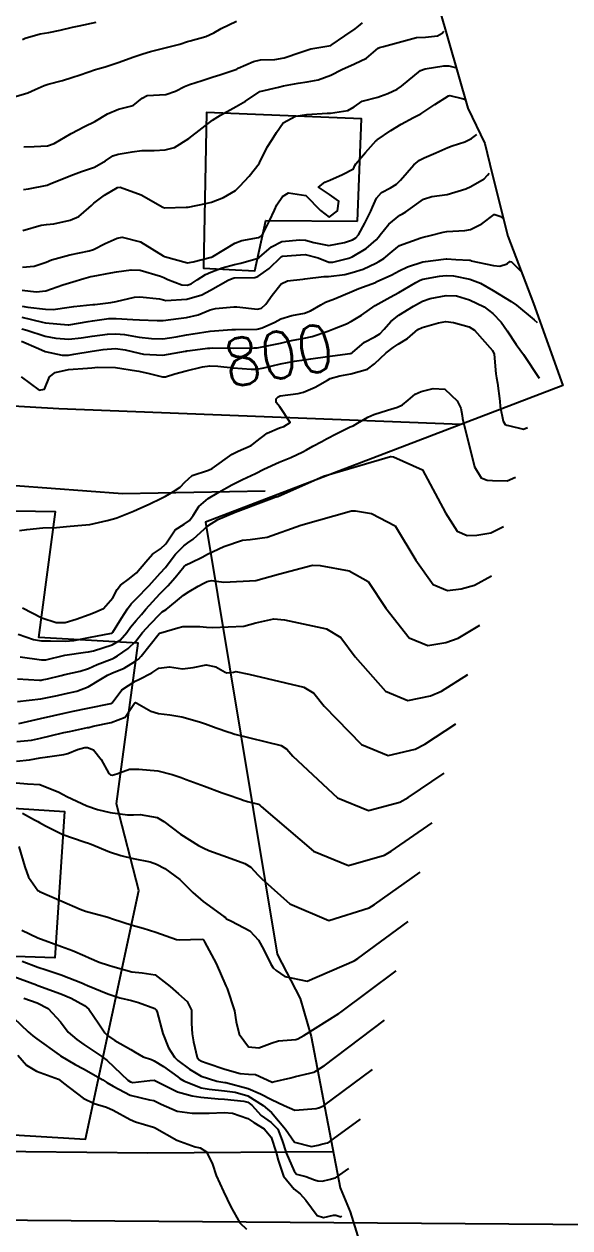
# Model space of a CAD drawing. Header units: metres. Extents: x 307586 to 320046, y 7427249 to 7434250.
# Drawn here: x 319606.1 to 319652.5, y 7428859.9 to 7428962.1 of the extents above; entities that cross this region are included whole.
import ezdxf
from ezdxf.enums import TextEntityAlignment as Align

# ---------------------------------------------------------------- set-up
doc = ezdxf.new("R2010")
doc.units = ezdxf.units.M
doc.header["$MEASUREMENT"] = 0
doc.linetypes.add('CONTINUO', pattern=[0])
for name, color, linetype in [('Area', 45, 'Continuous'), ('Cotas', 45, 'Continuous'), ('Curvas de Nivel 1m', 11, 'Continuous'), ('Curvas de Nivel 5m', 15, 'Continuous'), ('Edificações', 30, 'Continuous'), ('TEXTO', 45, 'Continuous'), ('Vias Primárias', 230, 'Continuous')]:
    doc.layers.add(name, color=color, linetype=linetype)
doc.styles.add('Style-STANDARD', font='STANDARD.shx')

msp = doc.modelspace()

# ---------------------------------------------------------------- linework, layer by layer
at = {"layer": 'Area'}
msp.add_polyline3d([(319639.71, 7428969.25, 795.63), (319643.79, 7428954.93, 794.53), (319645.25, 7428951.94, 795.62), (319645.87, 7428949.35, 795.94), (319647.21, 7428944.07, 797.71), (319649.37, 7428938.35, 800.79), (319651.88, 7428931.37, 801.11), (319621.51, 7428919.78, 0.04), (319627.61, 7428883.1, 812.03), (319629.57, 7428879.35, 812.41), (319630.5, 7428876.12, 812.9), (319632.97, 7428863.26, 817.64), (319633.82, 7428861.23, 817.72), (319634.58, 7428858.76, 818.19)], dxfattribs=at)
at = {"layer": 'Curvas de Nivel 1m', "flags": 128}
for points, elevation in [([(319605.97, 7428960.77), (319606.21, 7428960.87), (319607.49, 7428961.24), (319608.22, 7428961.36), (319609.17, 7428961.54), (319610.22, 7428961.79), (319610.79, 7428961.91), (319612.23, 7428962.22)], 789), ([(319606.1, 7428951.65), (319606.96, 7428951.66), (319608.1, 7428951.72), (319608.68, 7428951.93), (319609.64, 7428952.49), (319610.12, 7428952.78), (319611.23, 7428953.36), (319612.13, 7428953.8), (319613.19, 7428954.44), (319614.14, 7428954.83), (319615.39, 7428955.16), (319616.15, 7428955.78), (319616.56, 7428956), (319618.15, 7428956.09), (319618.97, 7428956.38), (319619.75, 7428956.78), (319620.16, 7428956.93), (319621.23, 7428957.29), (319622.17, 7428957.58), (319622.75, 7428957.75), (319624.18, 7428958.25), (319624.22, 7428958.27), (319624.31, 7428958.31), (319625.59, 7428958.9), (319626.19, 7428959.02), (319627.4, 7428959.07), (319628.19, 7428959.2), (319629.61, 7428959.67), (319630.2, 7428959.88), (319630.48, 7428959.96), (319632, 7428960.22), (319632.17, 7428960.25), (319632.2, 7428960.27), (319633.35, 7428961.07), (319634.22, 7428961.66), (319634.52, 7428961.9), (319634.86, 7428962.18)], 791), ([(319606.06, 7428948.03), (319606.49, 7428948.09), (319608.06, 7428948.4), (319608.14, 7428948.43), (319608.34, 7428948.51), (319610.07, 7428949.21), (319611, 7428949.54), (319612.08, 7428949.91), (319613.04, 7428950.45), (319613.65, 7428950.87), (319614.09, 7428951.03), (319615.28, 7428951.23), (319616.1, 7428951.32), (319617.17, 7428951.32), (319618.1, 7428951.38), (319618.9, 7428951.58), (319620.11, 7428952.36), (319621.24, 7428953.23), (319622.13, 7428953.91), (319622.79, 7428954.33), (319624.14, 7428955.06), (319624.92, 7428955.53), (319626.05, 7428956.29), (319626.12, 7428956.33), (319626.15, 7428956.34), (319627.72, 7428956.72), (319628.16, 7428956.81), (319629.38, 7428957.04), (319630.17, 7428957.15), (319631.09, 7428957.32), (319632.18, 7428957.74), (319633.09, 7428958.21), (319634.19, 7428958.7), (319635.2, 7428959.17), (319636.2, 7428960.02), (319636.29, 7428960.08), (319636.63, 7428960.17), (319637.88, 7428960.49), (319638.21, 7428960.6), (319639.43, 7428960.92), (319640.22, 7428960.96), (319641.24, 7428961.08), (319641.63, 7428961.29), (319641.77, 7428961.46)], 792), ([(319606.01, 7428944.53), (319607.55, 7428944.99), (319608.02, 7428945.05), (319608.64, 7428945.12), (319610.02, 7428945.42), (319610.76, 7428945.74), (319611.61, 7428946.46), (319611.83, 7428946.67), (319612.04, 7428946.85), (319612.95, 7428947.55), (319614.06, 7428948.19), (319614.27, 7428948.21), (319616.05, 7428947.57), (319617.91, 7428946.52), (319618.03, 7428946.47), (319619.89, 7428946.51), (319620.04, 7428946.52), (319621.55, 7428946.83), (319622.04, 7428946.96), (319623.05, 7428947.33), (319624.06, 7428947.95), (319624.25, 7428948.12), (319624.44, 7428948.31), (319625.22, 7428949.15), (319626.08, 7428950.22), (319626.11, 7428950.26), (319626.12, 7428950.29), (319626.77, 7428951.62), (319627.18, 7428952.28), (319627.54, 7428952.85), (319628.13, 7428953.68), (319629.16, 7428954.25), (319630.13, 7428954.4), (319631.86, 7428954.5), (319632.14, 7428954.51), (319633.61, 7428954.73), (319634.15, 7428955.04), (319634.83, 7428955.51), (319636.16, 7428955.87), (319636.39, 7428955.94), (319637, 7428956.16), (319637.79, 7428956.53), (319638.17, 7428956.79), (319639.79, 7428958.13), (319640.18, 7428958.28), (319641.77, 7428958.52), (319642.19, 7428958.51), (319642.75, 7428958.38)], 793), ([(319605.98, 7428941.42), (319606.98, 7428941.52), (319607.98, 7428941.85), (319608.44, 7428942.05), (319609.99, 7428942.48), (319611.65, 7428942.81), (319612, 7428942.93), (319612.99, 7428943.43), (319614.01, 7428943.9), (319614.45, 7428943.98), (319616, 7428943.58), (319617.93, 7428942.39), (319617.99, 7428942.36), (319618.05, 7428942.33), (319619.98, 7428941.81), (319620.47, 7428941.87), (319621.99, 7428942.28), (319622.04, 7428942.29), (319622.15, 7428942.34), (319624, 7428943.47), (319624.61, 7428943.7), (319626.01, 7428943.96), (319626.23, 7428944.07), (319626.43, 7428944.29), (319626.95, 7428945.35), (319627.37, 7428946.28), (319627.58, 7428946.73), (319628.05, 7428947.44), (319628.58, 7428947.74), (319630.05, 7428947.51), (319631.3, 7428946.23), (319632.03, 7428945.66), (319632.74, 7428946.21), (319632.86, 7428947.02), (319632.05, 7428947.6), (319631.13, 7428948.23), (319631.65, 7428948.64), (319632.07, 7428948.82), (319633.17, 7428949.3), (319634.08, 7428949.78), (319634.21, 7428950.06), (319634.28, 7428950.19), (319635.11, 7428951.17), (319636.03, 7428952.17), (319636.07, 7428952.21), (319636.11, 7428952.24), (319637.25, 7428953.03), (319638.13, 7428953.56), (319639.2, 7428954.13), (319639.81, 7428954.45), (319640.14, 7428954.66), (319641.01, 7428955.25), (319642.16, 7428955.97), (319642.27, 7428955.99), (319643.33, 7428955.74), (319643.62, 7428955.65)], 794), ([(319605.94, 7428938.12), (319606.42, 7428938.04), (319607.93, 7428937.86), (319608.59, 7428937.84), (319609.94, 7428938.02), (319610.33, 7428938.08), (319611.94, 7428938.26), (319612.12, 7428938.27), (319613.49, 7428938.44), (319613.94, 7428938.52), (319615.49, 7428938.87), (319615.95, 7428938.9), (319617.61, 7428938.73), (319617.95, 7428938.65), (319618.16, 7428938.6), (319619.95, 7428938.7), (319621.21, 7428939.09), (319621.95, 7428939.49), (319623.46, 7428940.32), (319623.8, 7428940.48), (319623.97, 7428940.51), (319625.7, 7428940.56), (319625.97, 7428940.63), (319626.94, 7428941.31), (319627.91, 7428942.27), (319627.95, 7428942.31), (319627.99, 7428942.33), (319628.07, 7428942.35), (319630, 7428942.51), (319631.1, 7428942.23), (319631.99, 7428941.86), (319632.35, 7428941.85), (319633.69, 7428942.19), (319633.99, 7428942.3), (319635.18, 7428943), (319636.01, 7428943.76), (319636.21, 7428943.97), (319636.36, 7428944.17), (319637.1, 7428945.09), (319638.04, 7428945.84), (319638.24, 7428945.95), (319638.55, 7428946.14), (319640.05, 7428947.21), (319640.74, 7428947.43), (319642.06, 7428947.59), (319643.62, 7428948.08), (319644.07, 7428948.28), (319645.19, 7428948.94), (319645.48, 7428949.25), (319645.62, 7428949.42)], 796), ([(319605.92, 7428937.18), (319607.68, 7428936.75), (319607.92, 7428936.71), (319609.87, 7428936.52), (319609.91, 7428936.53), (319611.56, 7428936.82), (319611.92, 7428936.88), (319613.31, 7428937.06), (319613.92, 7428937.07), (319615.36, 7428936.98), (319615.92, 7428936.96), (319617.42, 7428936.89), (319617.92, 7428936.91), (319619.22, 7428937.07), (319619.92, 7428937.16), (319620.89, 7428937.39), (319621.93, 7428937.8), (319622.36, 7428937.91), (319623.94, 7428938.06), (319624.19, 7428938.05), (319625.94, 7428937.85), (319626.28, 7428937.94), (319626.64, 7428938.28), (319627.17, 7428939.06), (319627.96, 7428940.02), (319628.5, 7428940.26), (319629.79, 7428940.42), (319629.97, 7428940.45), (319631.56, 7428940.63), (319631.97, 7428940.64), (319633.35, 7428940.82), (319633.97, 7428940.97), (319634.9, 7428941.26), (319635.99, 7428941.76), (319636.25, 7428941.91), (319636.67, 7428942.16), (319637.38, 7428942.77), (319638, 7428943.27), (319639.81, 7428943.92), (319640.01, 7428943.97), (319640.6, 7428944.11), (319641.71, 7428944.41), (319642.02, 7428944.45), (319643.56, 7428944.53), (319644.02, 7428944.64), (319644.98, 7428945.11), (319646.04, 7428945.9), (319646.09, 7428945.91), (319646.61, 7428945.73), (319646.87, 7428945.51)], 797), ([(319605.91, 7428936.19), (319606.35, 7428936.08), (319607.9, 7428935.57), (319608.8, 7428935.4), (319609.9, 7428935.33), (319610.95, 7428935.42), (319611.9, 7428935.56), (319613.21, 7428935.74), (319613.91, 7428935.77), (319614.63, 7428935.7), (319615.9, 7428935.49), (319616.93, 7428935.37), (319617.9, 7428935.35), (319619.04, 7428935.51), (319619.91, 7428935.68), (319620.48, 7428935.78), (319621.91, 7428936), (319623.75, 7428936.15), (319623.91, 7428936.15), (319624.07, 7428936.15), (319625.91, 7428936.16), (319626.02, 7428936.18), (319626.33, 7428936.29), (319627.42, 7428936.77), (319627.92, 7428937.03), (319628.86, 7428937.33), (319629.93, 7428937.53), (319630.45, 7428937.72), (319631.33, 7428938.23), (319631.71, 7428938.45), (319631.95, 7428938.54), (319632.48, 7428938.74), (319633.95, 7428939.37), (319634.54, 7428939.61), (319635.96, 7428940.14), (319635.99, 7428940.14), (319636.03, 7428940.17), (319637.36, 7428940.77), (319637.98, 7428941.11), (319638.67, 7428941.45), (319639.99, 7428941.87), (319640.2, 7428941.9), (319641.74, 7428942.1), (319641.99, 7428942.14), (319642.03, 7428942.14), (319642.77, 7428942.09), (319643.94, 7428942.02), (319643.99, 7428942.01), (319644.08, 7428941.98), (319645.99, 7428941.57), (319646.52, 7428941.51), (319647.15, 7428941.7), (319647.36, 7428941.91), (319647.52, 7428941.89), (319648.28, 7428941.13)], 798), ([(319605.9, 7428935.14), (319607.35, 7428934.52), (319607.89, 7428934.27), (319609.35, 7428933.95), (319609.89, 7428933.97), (319610.34, 7428934.03), (319611.89, 7428934.29), (319612.82, 7428934.45), (319613.89, 7428934.52), (319614.69, 7428934.42), (319615.89, 7428934.12), (319616.26, 7428934.04), (319617.89, 7428933.96), (319619.82, 7428934.29), (319619.89, 7428934.31), (319619.93, 7428934.32), (319620.23, 7428934.36), (319621.7, 7428934.54), (319621.9, 7428934.56), (319622.13, 7428934.57), (319623.9, 7428934.55), (319625.62, 7428934.57), (319625.9, 7428934.59), (319627.33, 7428934.85), (319627.9, 7428934.98), (319628.84, 7428935.2), (319629.9, 7428935.39), (319630.59, 7428935.55), (319631.91, 7428936), (319632.47, 7428936.21), (319633.49, 7428936.63), (319633.92, 7428936.84), (319634.76, 7428937.36), (319635.94, 7428938.17), (319637.22, 7428938.89), (319637.95, 7428939.29), (319639.38, 7428940.13), (319639.75, 7428940.33), (319639.97, 7428940.4), (319641.41, 7428940.67), (319641.97, 7428940.72), (319642.58, 7428940.7), (319643.97, 7428940.42), (319644.87, 7428940.06), (319645.96, 7428939.45), (319647.47, 7428938.52), (319647.94, 7428938.2), (319649.45, 7428936.97), (319649.68, 7428936.74)], 799), ([(319605.71, 7428919.06), (319606.34, 7428919.15), (319607.71, 7428919.31), (319608.87, 7428919.33), (319609.71, 7428919.42), (319610.67, 7428919.51), (319611.71, 7428919.57), (319613.18, 7428919.91), (319613.72, 7428920.07), (319614, 7428920.15), (319614.69, 7428920.42), (319615.42, 7428920.72), (319615.73, 7428920.85), (319616.79, 7428921.34), (319617.74, 7428921.79), (319618.13, 7428922), (319618.79, 7428922.37), (319619.38, 7428922.74), (319619.76, 7428923.17), (319620.39, 7428923.73), (319621.77, 7428924.2), (319622.08, 7428924.34), (319623.79, 7428925.54), (319624.29, 7428925.8), (319625.39, 7428926.29), (319625.64, 7428926.45), (319625.8, 7428926.6), (319626.75, 7428927.33), (319627.82, 7428927.79), (319628.17, 7428927.9), (319628.7, 7428928.25), (319627.84, 7428929.56), (319627.51, 7428929.93), (319627.53, 7428930.26), (319627.68, 7428930.43), (319627.85, 7428930.5), (319629.38, 7428930.71), (319629.85, 7428930.82), (319630.85, 7428931.24), (319631.87, 7428931.84), (319632.11, 7428931.98), (319632.93, 7428932.2), (319633.87, 7428932.36), (319635.28, 7428932.78), (319635.88, 7428933.22), (319636.87, 7428934.16), (319637.45, 7428934.6), (319637.9, 7428934.9), (319638.67, 7428935.38), (319639.56, 7428936.13), (319639.92, 7428936.32), (319641.32, 7428936.71), (319641.93, 7428936.81), (319642.58, 7428936.74), (319643.93, 7428936.35), (319644.36, 7428936.07), (319645.9, 7428934.36), (319646.03, 7428934.05), (319646.19, 7428932.36), (319646.23, 7428932.04), (319646.33, 7428931.58), (319646.51, 7428930.04), (319646.54, 7428929.61), (319646.8, 7428928.35), (319646.97, 7428928.07), (319647.12, 7428928.01), (319647.26, 7428927.99), (319648.52, 7428927.68), (319648.86, 7428927.81)], 801), ([(319605.97, 7428912.52), (319607.62, 7428911.66), (319608.84, 7428911.26), (319609.61, 7428911.25), (319610.55, 7428911.54), (319611.63, 7428911.95), (319612.01, 7428912.07), (319612.86, 7428912.44), (319613.64, 7428913.36), (319614.02, 7428914.05), (319614.31, 7428914.42), (319615.06, 7428915.01), (319615.66, 7428915.47), (319616.45, 7428916.4), (319617.01, 7428917.07), (319617.69, 7428917.52), (319618.14, 7428917.93), (319618.43, 7428918.37), (319618.94, 7428919.14), (319619.72, 7428919.62), (319620.16, 7428919.92), (319620.47, 7428920.35), (319620.96, 7428921.12), (319621.74, 7428921.79), (319622.66, 7428922.33), (319623.76, 7428922.96), (319624.66, 7428923.41), (319625.77, 7428923.92), (319626.47, 7428924.28), (319627.78, 7428924.88), (319628.76, 7428925.28), (319629.79, 7428925.76), (319630.1, 7428925.93), (319630.65, 7428926.23), (319631.39, 7428926.63), (319631.8, 7428926.85), (319632.69, 7428927.32), (319633.82, 7428927.86), (319634.05, 7428927.96), (319634.44, 7428928.18), (319635.31, 7428928.7), (319635.83, 7428928.92), (319636.97, 7428929.29), (319637.84, 7428929.55), (319638.24, 7428929.74), (319638.74, 7428930.13), (319639.32, 7428930.65), (319639.85, 7428930.88), (319640.85, 7428931.12), (319641.86, 7428931.06), (319642.89, 7428930.08), (319643.21, 7428929.45), (319643.33, 7428928.83), (319643.36, 7428928.59), (319644.36, 7428924.47), (319644.93, 7428923.54), (319645.44, 7428923.34), (319645.91, 7428923.31), (319647.15, 7428923.3), (319647.85, 7428923.61)], 802), ([(319605.6, 7428910.28), (319606.9, 7428909.82), (319607.6, 7428909.72), (319608.36, 7428909.72), (319609.59, 7428909.68), (319610.33, 7428909.74), (319611.6, 7428909.99), (319613.53, 7428910.36), (319613.6, 7428910.38), (319613.63, 7428910.4), (319613.66, 7428910.43), (319614.4, 7428911.64), (319614.9, 7428912.42), (319615.21, 7428912.84), (319615.64, 7428913.27), (319616.73, 7428914.39), (319617.66, 7428915.44), (319618.11, 7428915.94), (319618.44, 7428916.37), (319618.98, 7428917.07), (319619.69, 7428917.77), (319620.03, 7428918.02), (319620.48, 7428918.35), (319621.13, 7428918.93), (319621.71, 7428919.48), (319622.57, 7428920.02), (319624.05, 7428920.62), (319626.89, 7428921.7), (319627.36, 7428921.88), (319627.5, 7428921.93), (319627.55, 7428921.93), (319627.67, 7428921.96), (319631.53, 7428923.69), (319637.24, 7428925.36), (319637.29, 7428925.36), (319637.49, 7428925.34), (319639.94, 7428924.22), (319641.9, 7428920.56), (319642.9, 7428919.01), (319643.76, 7428918.66), (319644.57, 7428918.69), (319645.76, 7428918.88), (319646.84, 7428919.42)], 803), ([(319605.77, 7428908.34), (319607.58, 7428908.08), (319607.97, 7428908.1), (319609.58, 7428908.48), (319611.32, 7428908.73), (319611.59, 7428908.77), (319612.01, 7428908.87), (319613.59, 7428909.36), (319614.27, 7428909.75), (319614.85, 7428910.42), (319615.16, 7428910.87), (319615.62, 7428911.43), (319616.08, 7428911.95), (319616.46, 7428912.4), (319617.65, 7428913.7), (319617.99, 7428914.04), (319618.32, 7428914.37), (319618.95, 7428915.08), (319619.67, 7428915.99), (319619.87, 7428916.16), (319620.3, 7428916.35), (319621.23, 7428916.8), (319621.68, 7428917.05), (319623.08, 7428917.71), (319624.66, 7428918.24), (319625.31, 7428918.3), (319626.76, 7428918.5), (319629.62, 7428919.53), (319633.92, 7428920.73), (319634.27, 7428920.74), (319635.62, 7428920.53), (319637.64, 7428919.48), (319639.39, 7428916.55), (319640.87, 7428914.49), (319642.08, 7428913.99), (319643.25, 7428914.12), (319644.37, 7428914.42), (319645.82, 7428915.23)], 804), ([(319605.55, 7428904.55), (319607.54, 7428904.79), (319608.96, 7428905.06), (319609.54, 7428905.2), (319610.58, 7428905.44), (319611.55, 7428905.79), (319612.62, 7428906.44), (319613.19, 7428906.8), (319613.56, 7428906.96), (319614.61, 7428907.38), (319615.58, 7428907.97), (319615.83, 7428908.16), (319616.05, 7428908.4), (319617.6, 7428910.33), (319617.62, 7428910.36), (319617.72, 7428910.38), (319619.16, 7428910.82), (319619.61, 7428910.93), (319621.03, 7428910.93), (319621.61, 7428910.88), (319622.11, 7428910.85), (319624.78, 7428910.96), (319625.8, 7428911.22), (319627.33, 7428911.56), (319628.23, 7428911.5), (319631.81, 7428910.73), (319633.03, 7428909.99), (319634.24, 7428908.35), (319636.8, 7428905.43), (319638.72, 7428904.65), (319640.63, 7428905.03), (319641.56, 7428905.44), (319643.8, 7428906.84)], 806), ([(319605.67, 7428902.69), (319607.52, 7428903.1), (319608.65, 7428903.36), (319609.52, 7428903.56), (319610.27, 7428903.73), (319611.53, 7428904), (319613.49, 7428904.39), (319613.53, 7428904.4), (319613.56, 7428904.41), (319613.58, 7428904.43), (319614.42, 7428905.54), (319615.55, 7428906.29), (319615.85, 7428906.41), (319616.96, 7428906.99), (319617.57, 7428907.38), (319618.45, 7428907.49), (319619.57, 7428907.34), (319620.48, 7428907.44), (319621.57, 7428907.68), (319622.41, 7428907.49), (319623.19, 7428907.06), (319623.33, 7428907), (319623.74, 7428907.02), (319623.9, 7428907.06), (319624.11, 7428907.09), (319625.21, 7428906.87), (319629.88, 7428905.78), (319630.73, 7428905.25), (319631.61, 7428904.16), (319634.77, 7428900.9), (319637.04, 7428899.97), (319639.33, 7428900.52), (319640.14, 7428900.92), (319642.79, 7428902.65)], 807), ([(319605.49, 7428901.15), (319606.73, 7428901.28), (319607.5, 7428901.45), (319608.34, 7428901.65), (319609.5, 7428901.92), (319609.96, 7428902.02), (319611.51, 7428902.34), (319611.61, 7428902.36), (319611.97, 7428902.45), (319613.52, 7428902.77), (319614.71, 7428903.23), (319615.5, 7428904.41), (319615.51, 7428904.43), (319615.53, 7428904.45), (319615.58, 7428904.46), (319615.69, 7428904.41), (319616.88, 7428903.74), (319617.52, 7428903.55), (319618.48, 7428903.41), (319619.52, 7428903.26), (319621.02, 7428902.84), (319621.52, 7428902.67), (319621.75, 7428902.58), (319622.44, 7428902.33), (319623.51, 7428901.94), (319623.61, 7428901.91), (319624.01, 7428901.79), (319627.95, 7428900.81), (319628.43, 7428900.5), (319628.95, 7428899.92), (319632.73, 7428896.37), (319635.36, 7428895.3), (319638.02, 7428896.01), (319638.73, 7428896.4), (319641.78, 7428898.46)], 808), ([(319605.47, 7428899.49), (319606.56, 7428899.6), (319607.48, 7428899.76), (319608.11, 7428899.86), (319609.48, 7428900.07), (319609.83, 7428900.13), (319610.64, 7428900.47), (319611.28, 7428900.66), (319611.49, 7428900.66), (319612, 7428900.45), (319612.66, 7428899.63), (319613.32, 7428898.43), (319613.46, 7428898.32), (319613.58, 7428898.31), (319613.99, 7428898.42), (319615.08, 7428898.8), (319615.47, 7428898.82), (319615.86, 7428898.8), (319617.47, 7428898.68), (319618.69, 7428898.37), (319619.46, 7428898.09), (319619.87, 7428897.94), (319621.45, 7428897.37), (319622.94, 7428896.81), (319623.44, 7428896.64), (319624.44, 7428896.29), (319624.81, 7428896.16), (319624.99, 7428896.09), (319625.08, 7428896.06), (319626.01, 7428895.83), (319626.13, 7428895.76), (319626.25, 7428895.63), (319630.7, 7428891.84), (319633.68, 7428890.63), (319636.73, 7428891.52), (319637.3, 7428891.86), (319640.77, 7428894.26)], 809), ([(319605.98, 7428895.08), (319606.99, 7428894.51), (319607.27, 7428894.36), (319607.41, 7428894.29), (319607.92, 7428893.99), (319609.4, 7428893.27), (319611.21, 7428892.65), (319611.39, 7428892.59), (319611.5, 7428892.56), (319611.81, 7428892.45), (319613.38, 7428891.78), (319614.33, 7428891.47), (319615.38, 7428891.22), (319616.82, 7428890.94), (319617.37, 7428890.75), (319618.08, 7428890.37), (319619.35, 7428889.43), (319620.45, 7428888.35), (319621.33, 7428887.57), (319623.09, 7428886.31), (319623.21, 7428886.21), (319623.31, 7428886.1), (319623.72, 7428885.9), (319625.3, 7428885.09), (319626.02, 7428884.28), (319626.47, 7428883.46), (319627.07, 7428882.26), (319627.27, 7428881.95), (319627.53, 7428881.73), (319628.27, 7428881.2), (319630.15, 7428880.82), (319634.14, 7428882.55), (319634.45, 7428882.75), (319638.74, 7428885.88)], 811), ([(319605.66, 7428892.25), (319606.18, 7428890.52), (319606.48, 7428889.64), (319607.29, 7428888.5), (319607.34, 7428888.47), (319607.41, 7428888.43), (319609.33, 7428887.6), (319610.87, 7428886.92), (319611.32, 7428886.75), (319612.49, 7428886.44), (319613.15, 7428886.28), (319613.31, 7428886.22), (319613.63, 7428886.11), (319615.3, 7428885.57), (319616.22, 7428885.31), (319617.3, 7428884.98), (319619.07, 7428884.36), (319619.29, 7428884.33), (319620.25, 7428884.35), (319621.29, 7428884.38), (319621.33, 7428884.36), (319621.35, 7428884.33), (319621.45, 7428884.16), (319622.42, 7428882.32), (319623.24, 7428880.42), (319623.3, 7428880.31), (319623.35, 7428880.2), (319623.99, 7428878.3), (319624.14, 7428877.37), (319624.37, 7428876.3), (319625.18, 7428875.25), (319626.05, 7428875.15), (319627.19, 7428875.59), (319627.71, 7428875.74), (319629.19, 7428875.87), (319629.35, 7428875.91), (319629.88, 7428876.19), (319632.84, 7428878.07), (319633.02, 7428878.19), (319637.73, 7428881.69)], 812), ([(319605.92, 7428885.14), (319607.29, 7428884.5), (319609.29, 7428883.77), (319610.22, 7428883.41), (319611.28, 7428882.96), (319611.63, 7428882.8), (319612.5, 7428882.44), (319613.27, 7428882.17), (319613.64, 7428882.06), (319615.26, 7428881.61), (319616.14, 7428881.52), (319617.26, 7428881.36), (319618.51, 7428880.37), (319619.24, 7428879.73), (319619.97, 7428879.08), (319620.32, 7428878.34), (319620.34, 7428877.21), (319620.38, 7428876.34), (319620.51, 7428875.66), (319620.81, 7428874.34), (319620.97, 7428874.13), (319621.17, 7428874.02), (319621.65, 7428873.85), (319623.16, 7428873.34), (319624.48, 7428872.98), (319625.16, 7428872.93), (319625.76, 7428872.88), (319627.12, 7428872.26), (319627.15, 7428872.24), (319627.17, 7428872.24), (319627.28, 7428872.26), (319628.78, 7428872.62), (319629.16, 7428872.71), (319630.38, 7428873), (319630.72, 7428873.09), (319630.85, 7428873.15), (319631.55, 7428873.59), (319631.6, 7428873.63), (319636.72, 7428877.49)], 813), ([(319605.96, 7428882.52), (319607.27, 7428882.01), (319607.98, 7428881.77), (319609.26, 7428881.35), (319611.07, 7428880.63), (319611.24, 7428880.56), (319611.5, 7428880.45), (319613.24, 7428879.73), (319614.25, 7428879.4), (319615.23, 7428879.17), (319615.84, 7428879.01), (319617.22, 7428878.49), (319617.34, 7428878.38), (319617.42, 7428878.18), (319617.91, 7428876.37), (319618.39, 7428875.16), (319618.88, 7428874.36), (319619.17, 7428874.08), (319620.16, 7428873.34), (319621.16, 7428872.74), (319622.48, 7428872.32), (319623.15, 7428872.21), (319623.26, 7428872.2), (319625.14, 7428871.69), (319626.18, 7428871.24), (319627.13, 7428870.77), (319628.2, 7428870.25), (319629.12, 7428869.87), (319630.91, 7428870), (319631.12, 7428870.05), (319631.16, 7428870.06), (319631.53, 7428870.22), (319635.71, 7428873.3)], 814), ([(319606.09, 7428879.38), (319607.23, 7428878.96), (319608.16, 7428878.49), (319609.21, 7428877.37), (319609.87, 7428876.47), (319610.58, 7428875.85), (319611.18, 7428875.43), (319612.71, 7428874.43), (319613.17, 7428874.07), (319614.92, 7428872.41), (319615.15, 7428872.26), (319615.34, 7428872.22), (319616.8, 7428872.39), (319617.15, 7428872.41), (319617.23, 7428872.38), (319619.14, 7428871.42), (319620.39, 7428871.09), (319621.13, 7428870.96), (319622.61, 7428870.83), (319623.13, 7428870.8), (319624.79, 7428870.63), (319625.13, 7428870.53), (319625.45, 7428870.29), (319626.26, 7428869.42), (319627.11, 7428868.82), (319627.66, 7428868.25), (319628.04, 7428867.3), (319628.36, 7428866.25), (319629.06, 7428864.68), (319629.26, 7428864.44), (319630.05, 7428864.23), (319630.79, 7428863.96), (319631.05, 7428863.85), (319631.42, 7428863.83), (319632.14, 7428864.01), (319632.43, 7428864.08), (319632.57, 7428864.12), (319632.66, 7428864.16), (319633.69, 7428864.92)], 816), ([(319605.21, 7428877.7), (319606.46, 7428876.51), (319606.86, 7428876.17), (319607.19, 7428875.93), (319609.1, 7428874.56), (319609.17, 7428874.5), (319609.2, 7428874.48), (319610.46, 7428873.75), (319611.16, 7428873.37), (319612.8, 7428872.43), (319613.15, 7428872.22), (319613.68, 7428871.89), (319615.13, 7428871.13), (319616.77, 7428870.74), (319617.13, 7428870.67), (319617.77, 7428870.37), (319619.12, 7428869.78), (319620.38, 7428869.61), (319621.12, 7428869.62), (319621.82, 7428869.62), (319623.12, 7428869.66), (319623.81, 7428869.6), (319625.11, 7428869.14), (319625.63, 7428868.81), (319626.5, 7428868.27), (319627.09, 7428867.58), (319627.52, 7428866.26), (319627.69, 7428865.63), (319628.15, 7428864.25), (319629.04, 7428863.15), (319629.56, 7428862.75), (319630.03, 7428862.23), (319631.01, 7428860.91), (319631.54, 7428860.74), (319632.4, 7428860.96), (319632.6, 7428860.94), (319633.02, 7428860.82), (319633.11, 7428860.9)], 817), ([(319605.58, 7428874.52), (319606.32, 7428873.67), (319607.16, 7428873.18), (319609.03, 7428872.48), (319609.15, 7428872.42), (319609.46, 7428872.16), (319611.13, 7428870.89), (319612.07, 7428870.44), (319613.12, 7428870.13), (319613.68, 7428869.87), (319615.11, 7428869.07), (319615.59, 7428868.88), (319617.1, 7428868.43), (319617.2, 7428868.38), (319619.09, 7428867.31), (319620.65, 7428866.76), (319621.08, 7428866.65), (319621.6, 7428866.32), (319622.11, 7428865.27), (319622.44, 7428864.32), (319623.04, 7428862.95), (319623.36, 7428862.31), (319623.66, 7428861.66), (319624.43, 7428860.3), (319625, 7428859.75)], 818)]:
    msp.add_lwpolyline(points, dxfattribs=dict(at, elevation=elevation))
at = {"layer": 'Curvas de Nivel 5m', "flags": 128}
for points, elevation in [([(319604.91, 7428955.78), (319606.15, 7428956.13), (319606.44, 7428956.23), (319607.05, 7428956.52), (319607.81, 7428956.86), (319608.16, 7428956.97), (319609.37, 7428957.29), (319610.17, 7428957.52), (319610.89, 7428957.75), (319612.18, 7428958.2), (319612.37, 7428958.26), (319612.99, 7428958.45), (319614.19, 7428958.83), (319615.36, 7428959.25), (319616.19, 7428959.55), (319616.86, 7428959.74), (319618.2, 7428960.07), (319619.34, 7428960.37), (319619.99, 7428960.58), (319620.21, 7428960.64), (319621.54, 7428961.02), (319622.22, 7428961.32), (319622.86, 7428961.69), (319624.16, 7428962.31)], 790), ([(319605.95, 7428939.48), (319607.13, 7428939.34), (319607.95, 7428939.42), (319609.39, 7428939.92), (319609.96, 7428940.11), (319610.25, 7428940.19), (319611.19, 7428940.47), (319611.79, 7428940.64), (319611.97, 7428940.67), (319613.47, 7428940.94), (319613.97, 7428941.02), (319615.2, 7428941.19), (319615.97, 7428941.17), (319617.7, 7428940.66), (319617.97, 7428940.54), (319618.31, 7428940.38), (319619.52, 7428939.92), (319619.96, 7428939.9), (319620.3, 7428940.02), (319620.82, 7428940.35), (319621.52, 7428940.8), (319621.97, 7428941), (319622.94, 7428941.36), (319623.98, 7428941.65), (319624.52, 7428941.77), (319625.99, 7428942.2), (319626.05, 7428942.23), (319626.11, 7428942.29), (319627.12, 7428943.16), (319628.01, 7428943.6), (319629.52, 7428943.76), (319630.01, 7428943.71), (319630.72, 7428943.52), (319632, 7428943.28), (319633.32, 7428943.51), (319634.01, 7428943.75), (319634.29, 7428943.91), (319634.52, 7428944.18), (319635.05, 7428945.16), (319635.56, 7428946.17), (319635.7, 7428946.51), (319636.05, 7428947.3), (319636.47, 7428947.76), (319637.23, 7428948.16), (319637.75, 7428948.47), (319638.07, 7428948.82), (319639.22, 7428950.13), (319639.7, 7428950.52), (319640.09, 7428950.72), (319641.08, 7428951.13), (319642.11, 7428951.59), (319642.47, 7428951.73), (319643.56, 7428952.08), (319644.12, 7428952.34), (319644.57, 7428952.7)], 795), ([(319605.87, 7428932.12), (319607.39, 7428930.98), (319607.85, 7428931.06), (319608.26, 7428932.12), (319608.74, 7428932.5), (319609.88, 7428932.73), (319611.49, 7428932.85), (319611.88, 7428932.89), (319612.38, 7428932.95), (319613.88, 7428932.92), (319615.65, 7428932.63), (319615.87, 7428932.59), (319616.73, 7428932.4), (319617.87, 7428932.13), (319618.12, 7428932.13), (319618.91, 7428932.37), (319619.88, 7428932.63), (319621.26, 7428932.97), (319621.88, 7428933.05), (319622.58, 7428933.03), (319623.88, 7428932.88), (319625.41, 7428932.76), (319625.88, 7428932.78), (319626.49, 7428932.89), (319627.88, 7428933.22), (319629.09, 7428933.45), (319629.89, 7428933.57), (319630.47, 7428933.66), (319631.89, 7428933.85), (319633.81, 7428934.11), (319633.89, 7428934.12), (319633.94, 7428934.14), (319634, 7428934.19), (319635.02, 7428935.06), (319635.91, 7428935.52), (319636.32, 7428935.76), (319636.7, 7428936.16), (319637.27, 7428936.82), (319637.93, 7428937.34), (319639.18, 7428938.13), (319639.95, 7428938.53), (319640.61, 7428938.77), (319641.95, 7428939.02), (319642.85, 7428938.99), (319643.95, 7428938.66), (319645.18, 7428938.06), (319645.94, 7428937.49), (319646.64, 7428936.75), (319647.13, 7428936.03), (319647.91, 7428934.86), (319648.52, 7428934.01), (319649.87, 7428932)], 800), ([(319605.55, 7428906.48), (319607.41, 7428906.37), (319607.55, 7428906.37), (319607.66, 7428906.39), (319608.09, 7428906.49), (319609.27, 7428906.77), (319609.56, 7428906.84), (319610.89, 7428907.14), (319611.57, 7428907.37), (319612.32, 7428907.71), (319613.58, 7428908.18), (319613.75, 7428908.26), (319614.04, 7428908.43), (319614.95, 7428909.05), (319615.6, 7428909.69), (319616.18, 7428910.4), (319616.84, 7428911.16), (319617.63, 7428911.98), (319617.85, 7428912.16), (319618.17, 7428912.37), (319618.97, 7428913.03), (319619.65, 7428913.59), (319620.12, 7428913.89), (319620.91, 7428914.35), (319621.39, 7428914.61), (319621.66, 7428914.73), (319622.02, 7428914.82), (319623.07, 7428914.68), (319625.79, 7428914.82), (319627.71, 7428915.37), (319630.61, 7428916.13), (319631.25, 7428916.11), (319633.72, 7428915.65), (319635.34, 7428914.73), (319636.83, 7428912.48), (319638.83, 7428909.96), (319640.4, 7428909.32), (319641.94, 7428909.56), (319642.97, 7428909.94), (319644.81, 7428911.04)], 805), ([(319605.45, 7428897.66), (319606.39, 7428897.57), (319607.45, 7428897.5), (319609.06, 7428896.87), (319609.44, 7428896.65), (319609.75, 7428896.48), (319611.43, 7428895.7), (319612.35, 7428895.38), (319613.42, 7428895.12), (319614.9, 7428894.94), (319615.42, 7428894.94), (319615.97, 7428894.95), (319617.42, 7428894.7), (319617.98, 7428894.37), (319619.4, 7428893.29), (319620.94, 7428892.34), (319621.39, 7428892.1), (319621.8, 7428891.92), (319623.38, 7428891.34), (319624.87, 7428890.79), (319625.37, 7428890.5), (319625.97, 7428889.85), (319626.31, 7428889.49), (319628.69, 7428887.37), (319632, 7428885.96), (319635.43, 7428887.03), (319635.88, 7428887.31), (319639.76, 7428890.07)], 810), ([(319605.25, 7428881.21), (319607.16, 7428880.5), (319607.22, 7428880.48), (319607.24, 7428880.47), (319607.29, 7428880.45), (319609.24, 7428879.74), (319610.12, 7428879.36), (319611.23, 7428878.75), (319611.6, 7428878.45), (319612.46, 7428877.18), (319612.96, 7428876.43), (319613.19, 7428876.21), (319613.82, 7428875.79), (319615.18, 7428875.02), (319615.56, 7428874.78), (319616.24, 7428874.39), (319616.93, 7428874.15), (319617.17, 7428874.06), (319617.95, 7428873.58), (319619.16, 7428872.69), (319619.35, 7428872.55), (319619.68, 7428872.35), (319621.14, 7428871.77), (319621.82, 7428871.64), (319623.14, 7428871.51), (319624.04, 7428871.4), (319625.13, 7428871.07), (319626.41, 7428870.27), (319626.79, 7428869.94), (319627.12, 7428869.66), (319628.31, 7428868.25), (319629.09, 7428867.14), (319630.53, 7428866.77), (319631.08, 7428866.9), (319631.49, 7428866.99), (319631.87, 7428867.09), (319632.09, 7428867.19), (319634.7, 7428869.11)], 815)]:
    msp.add_lwpolyline(points, dxfattribs=dict(at, elevation=elevation))
at = {"layer": 'Edificações'}
for points in [[(319634.42, 7428945.34), (319634.78, 7428954.03), (319621.61, 7428954.55), (319621.35, 7428941.34), (319625.72, 7428941.13), (319626.66, 7428945.39), (319634.42, 7428945.34)], [(319599.56, 7428868.11), (319611.34, 7428867.41), (319615.86, 7428888.51), (319613.97, 7428895.86), (319615.79, 7428909.52), (319607.36, 7428909.99), (319608.77, 7428920.67), (319603.64, 7428920.73)], [(319593.88, 7428896.24), (319609.54, 7428895.21), (319608.72, 7428882.78), (319595.25, 7428883.26)]]:
    msp.add_lwpolyline(points, dxfattribs=at)
at = {"layer": 'TEXTO', "linetype": 'CONTINUO'}
msp.add_polyline3d([(319186.19, 7428863.73, 0), (319654.73, 7428860.16, 0)], dxfattribs=at)
at = {"layer": 'Vias Primárias', "elevation": 572.41}
msp.add_lwpolyline([(319643.21, 7428928.06), (319609.07, 7428929.39), (319575.47, 7428931.35, -0.124121), (319559.77, 7428936.3), (319536.19, 7428953.12), (319528.23, 7428959.78, -0.531392), (319528.88, 7428966.13), (319538.69, 7428975), (319555.07, 7428989.61), (319566.58, 7428999.81, -0.231358), (319569.95, 7429000.75), (319591.54, 7428998.97), (319630.41, 7428998.03)], format="xyb", dxfattribs=at)
msp.add_lwpolyline([(319643.21, 7428928.06), (319609.07, 7428929.39), (319575.47, 7428931.35, -0.124121), (319559.77, 7428936.3), (319536.19, 7428953.12), (319528.23, 7428959.78, -0.531392), (319528.88, 7428966.13), (319538.69, 7428975), (319555.07, 7428989.61), (319566.58, 7428999.81, -0.231358), (319569.95, 7429000.75), (319591.54, 7428998.97), (319630.41, 7428998.03)], format="xyb", dxfattribs=at)
at = {"layer": 'Vias Primárias'}
for points, elevation in [([(319508.54, 7428919.97), (319541.25, 7428922.45), (319564.5, 7428924.65), (319577.04, 7428924.35), (319599.31, 7428923.36), (319614.48, 7428922.2), (319626.59, 7428922.45)], 800.86), ([(319508.54, 7428919.97), (319541.25, 7428922.45), (319564.5, 7428924.65), (319577.04, 7428924.35), (319599.31, 7428923.36), (319614.48, 7428922.2), (319626.59, 7428922.45)], 800.86), ([(319632.39, 7428866.31), (319616.61, 7428866.22), (319601.05, 7428866.39), (319578.96, 7428866.55), (319552.39, 7428866.81), (319523.11, 7428866.65), (319495.42, 7428866.81), (319474.01, 7428865.96), (319462.57, 7428864.48), (319450.26, 7428862.08), (319435.51, 7428859.26), (319413.04, 7428852.33), (319396.9, 7428847.33), (319387.37, 7428843.43), (319380.98, 7428840.71), (319371.83, 7428835.08), (319360.54, 7428827.09)], 816.52), ([(319632.39, 7428866.31), (319616.61, 7428866.22), (319601.05, 7428866.39), (319578.96, 7428866.55), (319552.39, 7428866.81), (319523.11, 7428866.65), (319495.42, 7428866.81), (319474.01, 7428865.96), (319462.57, 7428864.48), (319450.26, 7428862.08), (319435.51, 7428859.26), (319413.04, 7428852.33), (319396.9, 7428847.33), (319387.37, 7428843.43), (319380.98, 7428840.71), (319371.83, 7428835.08), (319360.54, 7428827.09)], 816.52)]:
    msp.add_lwpolyline(points, dxfattribs=dict(at, elevation=elevation))

# ---------------------------------------------------------------- texts
at = {"layer": 'Cotas', "style": 'Style-STANDARD'}
msp.add_text('800', height=4, rotation=9.6194, dxfattribs=at).set_placement((319627.73, 7428933.97, 800), align=Align.MIDDLE_CENTER)

doc.saveas('drawing.dxf')
